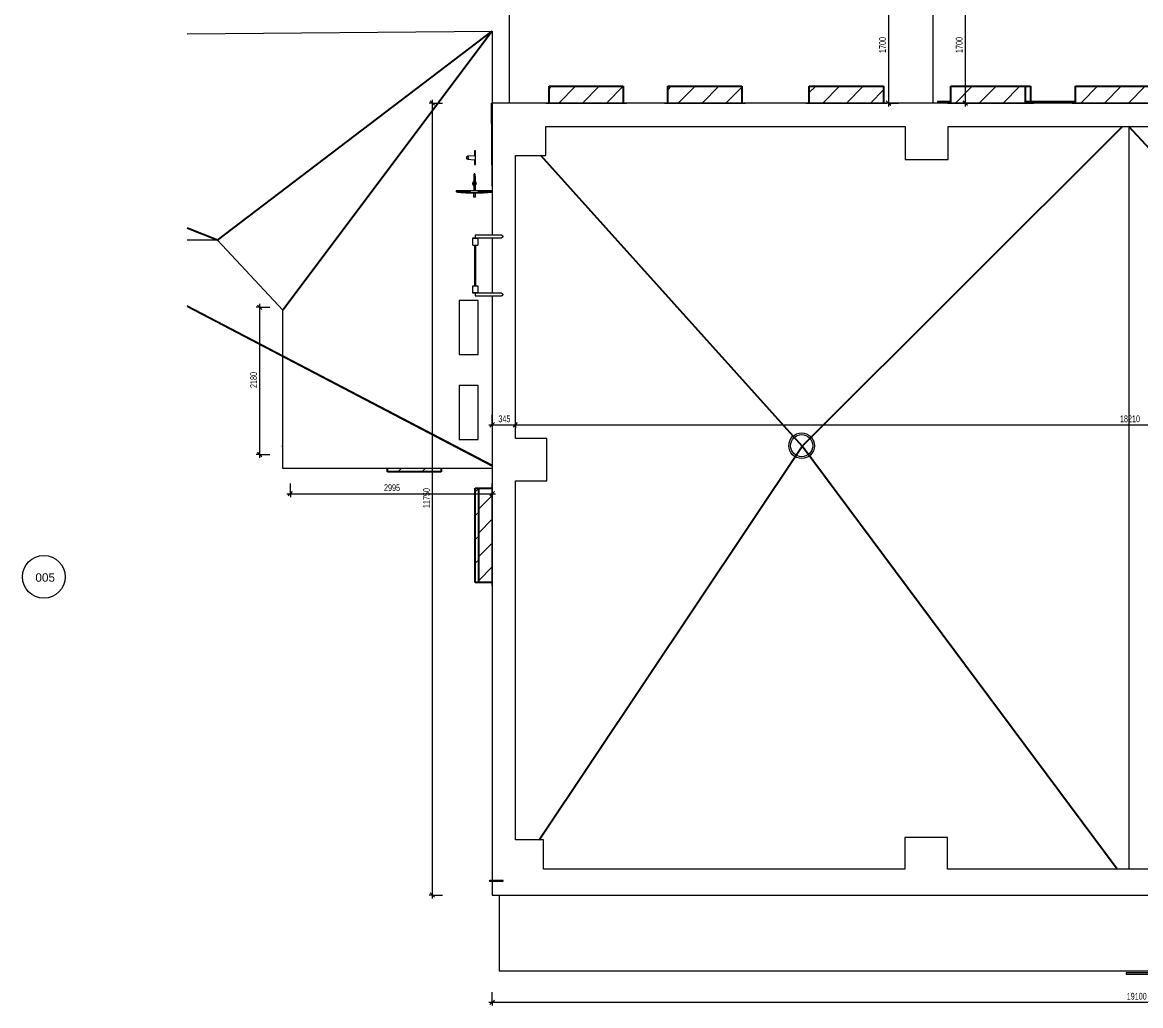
# Model space of a CAD drawing. Header units: millimetres. Extents: x 46521 to 256645, y -45352 to 20466.
# Drawn here: x 46521 to 63114, y -31867 to -17281 of the extents above; entities that cross this region are included whole.
import ezdxf

# ---------------------------------------------------------------- set-up
doc = ezdxf.new("R2010")
doc.units = ezdxf.units.MM
for name, color, linetype, lineweight in [('A-ANNO-DIMS', 211, 'Continuous', 9), ('A-ANNO-DIMS-50', 211, 'Continuous', 9), ('A-FLOR', 192, 'Continuous', 13), ('A-GLAZ', 151, 'Continuous', 13), ('A-ROOF', 132, 'Continuous', 13), ('A-WALL', 113, 'Continuous', 13), ('E-POWR-CNDT', 130, 'Continuous', 13), ('E-POWR-CNTR', 130, 'Continuous', 13), ('E-POWR-DROP', 130, 'Continuous', 13), ('G-ANNO-SYMB', 111, 'Continuous', 9), ('M-EQPM', 50, 'Continuous', 13), ('P-PIPE-CNTR', 3, 'Continuous', 13), ('P-SANR-FIXT', 6, 'Continuous', 13), ('Q-SPCQ', 91, 'Continuous', 13)]:
    doc.layers.add(name, color=color, linetype=linetype, lineweight=lineweight)
doc.styles.add('Arial', font='arial.ttf', dxfattribs={"height": 125})
doc.styles.add('Arial_2', font='arial.ttf', dxfattribs={"width": 0.7, "height": 100})
doc.dimstyles.new('Vnitřní_-_průhledné', dxfattribs={"dimscale": 304.8, "dimtxt": 102.02594, "dimasz": 0.213255, "dimexe": 0.164042, "dimexo": 0.0625, "dimgap": 0.032808, "dimtad": 1, "dimdec": 0, "dimrnd": 5, "dimzin": 0, "dimdsep": 46, "dimtxsty": 'Arial_2', "dimblk1": 'OBLIQUE', "dimblk2": 'OBLIQUE', "dimsah": 1, "dimcen": 0.09, "dimdle": 0.164042, "dimazin": 0, "dimtfac": 1, "dimtdec": 4, "dimtix": 1, "dimtmove": 0, "dimatfit": 3, "dimfxl": 0.492126, "dimfxlon": 1, "dimtvp": 1, "dimtolj": 1, "dimtzin": 0, "dimarcsym": 2})

# ---------------------------------------------------------------- blocks, each defined once
blk = doc.blocks.new('OKNO_1k_nadsvetlik - OKNO_1k_nadsvetlik_1200 x 1500-1969479-STŘECHA DEMOLICE B')
at = {"layer": 'A-GLAZ'}
for p, q in [((522, 126), (600, 126)), ((600, 126), (600, 125))]:
    blk.add_line(p, q, dxfattribs=at)
blk = doc.blocks.new('parapet_ext - parapet_ext-V5-STŘECHA DEMOLICE B')
at = {"layer": 'Q-SPCQ'}
h = blk.add_hatch(dxfattribs=at)
h.set_pattern_fill('FP_4', color=41, style=0, pattern_type=2)
h.set_pattern_definition([(45, (-60927.45, 18528.17), (-176.7767, 176.7767), [])])
h.paths.add_polyline_path([(550, 51), (550, 57), (472, 57), (472, 51), (522, 51)])
h.paths.add_polyline_path([(522, 75), (550, 75), (550, 300), (472, 300), (472, 75), (515, 75)])
at = {"layer": 'Q-SPCQ', "color": 31, "lineweight": 25}
for p, q in [((472, 300), (550, 300)), ((550, 300), (550, 75)), ((550, 57), (550, 51))]:
    blk.add_line(p, q, dxfattribs=at)
blk = doc.blocks.new('parapet_ext - parapet_ext-1802020-STŘECHA DEMOLICE B')
at = {"layer": 'Q-SPCQ'}
h = blk.add_hatch(dxfattribs=at)
h.set_pattern_fill('FP_6', color=41, style=0, pattern_type=2)
h.set_pattern_definition([(45, (-52336.74, 23649.28), (-176.7767, 176.7767), [])])
h.paths.add_polyline_path([(-345, -300), (400, -300), (400, -250), (-400, -250), (-400, -300)])
at = {"layer": 'Q-SPCQ', "color": 31, "lineweight": 25}
for p, q in [((-400, -300), (-400, -250)), ((400, -300), (-400, -300)), ((400, -250), (400, -300))]:
    blk.add_line(p, q, dxfattribs=at)
blk = doc.blocks.new('parapet_ext - parapet_ext-V6-STŘECHA DEMOLICE B')
at = {"layer": 'Q-SPCQ'}
h = blk.add_hatch(dxfattribs=at)
h.set_pattern_fill('FP_7', color=41, style=0, pattern_type=2)
h.set_pattern_definition([(135, (-24889.28, -53541.38), (-176.7767, -176.7767), [])])
h.paths.add_polyline_path([(700, -250), (-700, -250), (-700, -300), (700, -300)])
at = {"layer": 'Q-SPCQ', "color": 31, "lineweight": 25}
for p, q in [((-700, -300), (-700, -250)), ((700, -300), (-700, -300)), ((700, -250), (700, -300))]:
    blk.add_line(p, q, dxfattribs=at)
blk = doc.blocks.new('OKNO_1k_nadsvetlik - OKNO_1k_nadsvetlik_1200 x 1500-V17-STŘECHA DEMOLICE B')
at = {"layer": 'A-GLAZ'}
for p, q in [((-600, 126), (600, 126)), ((-600, 125), (-600, 126)), ((600, 126), (600, 125))]:
    blk.add_line(p, q, dxfattribs=at)
blk = doc.blocks.new('parapet_ext - parapet_ext-V23-STŘECHA DEMOLICE B')
at = {"layer": 'Q-SPCQ'}
h = blk.add_hatch(dxfattribs=at)
h.set_pattern_fill('FP_22', color=41, style=0, pattern_type=2)
h.set_pattern_definition([(45, (-62697.45, 18528.17), (-176.7767, 176.7767), [])])
h.paths.add_polyline_path([(-121, 51), (550, 51), (550, 300), (-550, 300), (-550, 51), (-499, 51)])
at = {"layer": 'Q-SPCQ', "color": 31, "lineweight": 25}
for p, q in [((-550, 51), (-550, 300)), ((-550, 300), (550, 300)), ((550, 300), (550, 51))]:
    blk.add_line(p, q, dxfattribs=at)
blk = doc.blocks.new('OKNO_2k_nadsvetlik - OKNO_2k_nadsvetlik 1500 x 1800-1972510-STŘECHA DEMOLICE B')
at = {"layer": 'A-GLAZ'}
for p, q in [((-750, -126), (-750, -125)), ((750, -126), (-750, -126)), ((750, -125), (750, -126))]:
    blk.add_line(p, q, dxfattribs=at)
blk = doc.blocks.new('parapet_ext - parapet_ext-V24-STŘECHA DEMOLICE B')
at = {"layer": 'Q-SPCQ'}
h = blk.add_hatch(dxfattribs=at)
h.set_pattern_fill('FP_24', color=41, style=0, pattern_type=2)
h.set_pattern_definition([(135, (-24889.28, -53591.38), (-176.7767, -176.7767), [])])
h.paths.add_polyline_path([(700, -101), (-700, -101), (-700, -300), (700, -300)])
at = {"layer": 'Q-SPCQ', "color": 31, "lineweight": 25}
for p, q in [((-700, -300), (-700, -101)), ((700, -101), (700, -300)), ((700, -300), (-700, -300))]:
    blk.add_line(p, q, dxfattribs=at)
blk = doc.blocks.new('Žebřík - Standardní-1244347-STŘECHA DEMOLICE B')
at = {"layer": 'Q-SPCQ', "color": 41}
for p, q in [((-450, 388), (-450, 0)), ((-431, 388), (-450, 388)), ((-412, 388), (-431, 388)), ((-412, 426), (-402, 426)), ((-412, 350), (-412, 426)), ((-412, 0), (-412, 388)), ((-402, 350), (-412, 350)), ((-402, 426), (-300, 426)), ((-402, 426), (-402, 350)), ((-300, 350), (-402, 350)), ((-300, 426), (-300, 350)), ((300, 398), (-300, 398)), ((-300, 378), (300, 378)), ((300, 426), (402, 426)), ((300, 426), (300, 350)), ((402, 350), (300, 350)), ((402, 426), (412, 426)), ((402, 350), (402, 426)), ((412, 350), (402, 350)), ((412, 426), (412, 350)), ((412, 388), (412, 0)), ((431, 388), (412, 388)), ((450, 388), (431, 388)), ((450, 0), (450, 388))]:
    blk.add_line(p, q, dxfattribs=at)
for points, knots in [([(-431, -19), (-432, -19), (-435, -19), (-438, -18), (-440, -17), (-442, -15), (-443, -14), (-444, -13), (-446, -12), (-447, -10), (-448, -8), (-448, -7), (-449, -6), (-449, -5), (-449, -4), (-450, -2), (-450, -1), (-450, 0), (-450, 0)], [0, 0, 0, 0, 0.0833333, 0.125, 0.1666667, 0.2083333, 0.2291667, 0.25, 0.2916667, 0.3333333, 0.3541667, 0.375, 0.3958333, 0.4166667, 0.4375, 0.4583333, 0.4791667, 0.5, 0.5, 0.5, 0.5]), ([(-412, 0), (-412, 0), (-412, -1), (-412, -2), (-412, -4), (-412, -5), (-413, -6), (-413, -7), (-414, -8), (-414, -10), (-415, -11), (-416, -12), (-417, -13), (-418, -14), (-419, -15), (-421, -17), (-423, -18), (-426, -19), (-429, -19), (-431, -19)], [0.5, 0.5, 0.5, 0.5, 0.5208333, 0.5416667, 0.5625, 0.5833333, 0.6041667, 0.625, 0.6458333, 0.6666667, 0.6875, 0.7083333, 0.75, 0.7708333, 0.7916667, 0.8333333, 0.875, 0.9166667, 1, 1, 1, 1]), ([(431, -19), (429, -19), (426, -19), (423, -18), (421, -17), (419, -15), (418, -14), (417, -13), (415, -12), (414, -10), (414, -8), (413, -7), (413, -6), (412, -5), (412, -4), (412, -2), (412, -1), (412, 0), (412, 0)], [0, 0, 0, 0, 0.0833333, 0.125, 0.1666667, 0.2083333, 0.2291667, 0.25, 0.2916667, 0.3333333, 0.3541667, 0.375, 0.3958333, 0.4166667, 0.4375, 0.4583333, 0.4791667, 0.5, 0.5, 0.5, 0.5]), ([(450, 0), (450, 0), (450, -1), (450, -2), (449, -4), (449, -5), (449, -6), (448, -7), (448, -8), (447, -10), (447, -11), (446, -12), (444, -13), (443, -14), (442, -15), (440, -17), (438, -18), (435, -19), (432, -19), (431, -19)], [0.5, 0.5, 0.5, 0.5, 0.5208333, 0.5416667, 0.5625, 0.5833333, 0.6041667, 0.625, 0.6458333, 0.6666667, 0.6875, 0.7083333, 0.75, 0.7708333, 0.7916667, 0.8333333, 0.875, 0.9166667, 1, 1, 1, 1])]:
    blk.add_open_spline(points, degree=3, knots=knots, dxfattribs=at)
blk = doc.blocks.new('parapet_ext - parapet_ext-V28-STŘECHA DEMOLICE B')
at = {"layer": 'Q-SPCQ'}
h = blk.add_hatch(dxfattribs=at)
h.set_pattern_fill('FP_27', color=41, style=0, pattern_type=2)
h.set_pattern_definition([(45, (-58747.45, 18528.17), (-176.7767, 176.7767), [])])
h.paths.add_polyline_path([(-329, 51), (550, 51), (550, 300), (-550, 300), (-550, 51)])
at = {"layer": 'Q-SPCQ', "color": 31, "lineweight": 25}
for p, q in [((-550, 51), (-550, 300)), ((-550, 300), (550, 300)), ((550, 300), (550, 51))]:
    blk.add_line(p, q, dxfattribs=at)
blk = doc.blocks.new('parapet_ext - parapet_ext-V29-STŘECHA DEMOLICE B')
at = {"layer": 'Q-SPCQ'}
h = blk.add_hatch(dxfattribs=at)
h.set_pattern_fill('FP_28', color=41, style=0, pattern_type=2)
h.set_pattern_definition([(45, (-56647.45, 18528.17), (-176.7767, 176.7767), [])])
h.paths.add_polyline_path([(-550, 51), (550, 51), (550, 300), (-550, 300)])
at = {"layer": 'Q-SPCQ', "color": 31, "lineweight": 25}
for p, q in [((-550, 51), (-550, 300)), ((-550, 300), (550, 300)), ((550, 300), (550, 51))]:
    blk.add_line(p, q, dxfattribs=at)
blk = doc.blocks.new('parapet_ext - parapet_ext-V30-STŘECHA DEMOLICE B')
at = {"layer": 'Q-SPCQ'}
h = blk.add_hatch(dxfattribs=at)
h.set_pattern_fill('FP_29', color=41, style=0, pattern_type=2)
h.set_pattern_definition([(45, (-54886.85, 18528.17), (-176.7767, 176.7767), [])])
h.paths.add_polyline_path([(129, 51), (550, 51), (550, 300), (-550, 300), (-550, 51), (-249, 51)])
at = {"layer": 'Q-SPCQ', "color": 31, "lineweight": 25}
for p, q in [((-550, 51), (-550, 300)), ((-550, 300), (550, 300)), ((550, 300), (550, 51))]:
    blk.add_line(p, q, dxfattribs=at)
blk = doc.blocks.new('DPS_venkovní_část_jednotka_chlazení - DPS_venkovní_část_jednotka_chlazení-1487231-STŘECHA DEMOLICE B')
at = {"layer": 'M-EQPM', "color": 41}
for p, q in [((400, 0), (-400, 0)), ((-400, 0), (-400, -280)), ((400, -280), (400, 0)), ((-400, -280), (400, -280))]:
    blk.add_line(p, q, dxfattribs=at)
blk = doc.blocks.new('DPS_antenna - DPS_antenna-1509611-STŘECHA DEMOLICE B')
at = {"layer": 'M-EQPM', "color": 41}
for p, q in [((122, 255), (112, 255)), ((112, 255), (112, -285)), ((-380, 0), (-480, 0)), ((-480, 0), (-480, -15)), ((-280, 0), (-380, 0)), ((-280, -15), (-280, 0)), ((-26, 0), (-100, 0)), ((-100, 0), (-100, -10)), ((100, 0), (26, 0)), ((100, -5), (100, 0)), ((-480, -15), (-410, -15)), ((-410, -15), (-401, -114)), ((-359, -114), (-350, -15)), ((-350, -15), (-280, -15)), ((-143, -10), (-142, -10)), ((-143, -20), (-143, -10)), ((-142, -20), (-143, -20)), ((-142, -10), (112, -10)), ((-142, -10), (-142, -20)), ((112, -20), (-142, -20)), ((28, -5), (29, -6)), ((112, -5), (28, -5)), ((29, -24), (28, -25)), ((28, -25), (112, -25)), ((29, -8), (30, -10)), ((30, -20), (29, -22)), ((143, -25), (143, -5)), ((143, -5), (203, -5)), ((203, -25), (143, -25)), ((203, -5), (203, -25)), ((112, -285), (122, -285))]:
    blk.add_line(p, q, dxfattribs=at)
at = {"layer": 'M-EQPM', "color": 41, "flags": 128}
for points in [[(132, 37), (131, 48), (130, 83), (128, 119), (126, 154), (124, 186), (121, 214), (118, 236), (115, 250), (112, 255)], [(112, 255), (115, 250), (118, 236), (121, 214), (124, 186), (126, 154), (128, 119), (130, 83), (131, 48), (132, 37)], [(122, 255), (126, 250), (129, 236), (132, 214), (135, 186), (137, 154), (139, 119), (141, 83), (142, 48), (143, 15), (143, -15)], [(143, -15), (143, 15), (142, 48), (141, 83), (139, 119), (137, 154), (135, 186), (132, 214), (129, 236), (126, 250), (122, 255)], [(112, -285), (115, -280), (118, -266), (121, -244), (124, -216), (126, -184), (128, -149), (130, -113), (131, -78), (132, -67)], [(132, -67), (131, -78), (130, -113), (128, -149), (126, -184), (124, -216), (121, -244), (118, -266), (115, -280), (112, -285)], [(143, -15), (143, -45), (142, -78), (141, -113), (139, -149), (137, -184), (135, -216), (132, -244), (129, -266), (126, -280), (122, -285)], [(122, -285), (126, -280), (129, -266), (132, -244), (135, -216), (137, -184), (139, -149), (141, -113), (142, -78), (143, -45), (143, -15)]]:
    blk.add_lwpolyline(points, dxfattribs=at)
at = {"layer": 'M-EQPM', "color": 41}
for centre, radius, start, end in [((0, -15), 30, 9.6593, 170.3407), ((-380, -114), 21.4, 180, 0), ((-380, -114), 15, 0, 180), ((-380, -114), 15, 180, 360), ((0, -15), 30, 189.6593, 350.3407)]:
    blk.add_arc(centre, radius, start, end, dxfattribs=at)
blk = doc.blocks.new('Drain_Roof_15_Inch_Diameter-Zurn-Z1715 - Load Family Type Catalog-1877394-STŘECHA DEMOLICE B')
at = {"layer": 'P-SANR-FIXT'}
for radius in [191, 165]:
    blk.add_circle((0, 0), radius, dxfattribs=at)
blk = doc.blocks.new('DIMBLOCK1-STŘECHA DEMOLICE B')
at = {"layer": 'A-ANNO-DIMS-50'}
for p, q in [((53491, -23252), (53491, -23102)), ((53836, -23252), (53836, -23102)), ((53441, -23252), (53836, -23252)), ((53491, -23252), (53491, -23302)), ((53836, -23252), (53836, -23302))]:
    blk.add_line(p, q, dxfattribs=at)
at = {"layer": 'A-ANNO-DIMS-50', "lineweight": 18}
for p, q in [((53491, -23252), (53524, -23219)), ((53836, -23252), (53869, -23219)), ((53491, -23252), (53459, -23284)), ((53836, -23252), (53804, -23284))]:
    blk.add_line(p, q, dxfattribs=at)
at = {"layer": 'A-ANNO-DIMS-50', "color": 0, "insert": (53584, -23112), "char_height": 100, "width": 192.12, "attachment_point": 1, "line_spacing_factor": 0.941778, "style": 'Arial_2'}
blk.add_mtext('345', dxfattribs=at)
blk = doc.blocks.new('_Oblique')
at = {"color": 0, "linetype": 'ByBlock', "lineweight": -2}
blk.add_line((-0.5, -0.5), (0.5, 0.5), dxfattribs=at)
blk = doc.blocks.new('DIMBLOCK2-STŘECHA DEMOLICE B')
at = {"layer": 'A-ANNO-DIMS-50'}
for p, q in [((53836, -23252), (53836, -23102)), ((72045, -23252), (72045, -23202)), ((53836, -23252), (72045, -23252)), ((53836, -23252), (53836, -23302)), ((72045, -23252), (72045, -23402))]:
    blk.add_line(p, q, dxfattribs=at)
at = {"layer": 'A-ANNO-DIMS-50', "lineweight": 18}
for p, q in [((53836, -23252), (53869, -23219)), ((72045, -23252), (72077, -23219)), ((53836, -23252), (53804, -23284)), ((72045, -23252), (72012, -23284))]:
    blk.add_line(p, q, dxfattribs=at)
at = {"layer": 'A-ANNO-DIMS-50', "color": 0, "insert": (62807, -23112), "char_height": 100, "width": 320.2, "attachment_point": 1, "line_spacing_factor": 0.941778, "style": 'Arial_2'}
blk.add_mtext('18210', dxfattribs=at)
blk = doc.blocks.new('DIMBLOCK19-STŘECHA DEMOLICE B')
at = {"layer": 'A-ANNO-DIMS-50', "lineweight": 18}
for p, q in [((59373, -16778), (59340, -16746)), ((59373, -16778), (59405, -16811)), ((59373, -18478), (59340, -18446)), ((59373, -18478), (59405, -18511))]:
    blk.add_line(p, q, dxfattribs=at)
at = {"layer": 'A-ANNO-DIMS-50'}
for p, q in [((59373, -16728), (59373, -18528)), ((59373, -16778), (59323, -16778)), ((59373, -16778), (59523, -16778)), ((59373, -18478), (59323, -18478)), ((59373, -18478), (59523, -18478))]:
    blk.add_line(p, q, dxfattribs=at)
at = {"layer": 'A-ANNO-DIMS-50', "color": 0, "insert": (59233, -17735), "char_height": 100, "width": 256.16, "attachment_point": 1, "rotation": 90, "line_spacing_factor": 0.941778, "style": 'Arial_2'}
blk.add_mtext('1700', dxfattribs=at)
blk = doc.blocks.new('Pohled - Vyplněná šipka-93341-STŘECHA DEMOLICE B')
at = {"layer": 'G-ANNO-SYMB'}
blk.add_circle((0, 0), 6.35, dxfattribs=at)
blk = doc.blocks.new('DIMBLOCK25-STŘECHA DEMOLICE B')
at = {"layer": 'A-ANNO-DIMS-50'}
for p, q in [((52606, -18478), (52556, -18478)), ((52606, -30277), (52606, -18428)), ((52606, -18478), (52756, -18478)), ((52606, -30227), (52556, -30227)), ((52606, -30227), (52756, -30227))]:
    blk.add_line(p, q, dxfattribs=at)
at = {"layer": 'A-ANNO-DIMS-50', "lineweight": 18}
for p, q in [((52606, -18478), (52573, -18446)), ((52606, -18478), (52638, -18511)), ((52606, -30227), (52573, -30194)), ((52606, -30227), (52638, -30259))]:
    blk.add_line(p, q, dxfattribs=at)
at = {"layer": 'A-ANNO-DIMS-50', "color": 0, "insert": (52466, -24486), "char_height": 100, "width": 320.2, "attachment_point": 1, "rotation": 90, "line_spacing_factor": 0.941778, "style": 'Arial_2'}
blk.add_mtext('11750', dxfattribs=at)
blk = doc.blocks.new('DIMBLOCK26-STŘECHA DEMOLICE B')
at = {"layer": 'A-ANNO-DIMS-50'}
for p, q in [((50497, -24273), (50497, -24123)), ((53491, -24273), (53491, -24123)), ((50447, -24273), (53541, -24273)), ((50497, -24273), (50497, -24323)), ((53491, -24273), (53491, -24323))]:
    blk.add_line(p, q, dxfattribs=at)
at = {"layer": 'A-ANNO-DIMS-50', "lineweight": 18}
for p, q in [((50497, -24273), (50464, -24305)), ((50497, -24273), (50529, -24240)), ((53491, -24273), (53459, -24305)), ((53491, -24273), (53524, -24240))]:
    blk.add_line(p, q, dxfattribs=at)
at = {"layer": 'A-ANNO-DIMS-50', "color": 0, "insert": (51887, -24133), "char_height": 100, "width": 256.16, "attachment_point": 1, "line_spacing_factor": 0.941778, "style": 'Arial_2'}
blk.add_mtext('2995', dxfattribs=at)
blk = doc.blocks.new('DIMBLOCK27-STŘECHA DEMOLICE B')
at = {"layer": 'A-ANNO-DIMS-50'}
for p, q in [((50041, -21508), (49991, -21508)), ((50041, -21458), (50041, -23739)), ((50041, -21508), (50191, -21508)), ((50041, -23689), (49991, -23689)), ((50041, -23689), (50191, -23689))]:
    blk.add_line(p, q, dxfattribs=at)
at = {"layer": 'A-ANNO-DIMS-50', "lineweight": 18}
for p, q in [((50041, -21508), (50009, -21475)), ((50041, -21508), (50074, -21540)), ((50041, -23689), (50009, -23657)), ((50041, -23689), (50074, -23722))]:
    blk.add_line(p, q, dxfattribs=at)
at = {"layer": 'A-ANNO-DIMS-50', "color": 0, "insert": (49901, -22705), "char_height": 100, "width": 256.16, "attachment_point": 1, "rotation": 90, "line_spacing_factor": 0.941778, "style": 'Arial_2'}
blk.add_mtext('2180', dxfattribs=at)
blk = doc.blocks.new('DIMBLOCK28-STŘECHA DEMOLICE B')
at = {"layer": 'A-ANNO-DIMS-50'}
for p, q in [((53491, -31817), (53491, -31667)), ((72590, -31817), (72590, -31667)), ((53441, -31817), (72590, -31817)), ((53491, -31817), (53491, -31867)), ((72590, -31817), (72590, -31867))]:
    blk.add_line(p, q, dxfattribs=at)
at = {"layer": 'A-ANNO-DIMS-50', "lineweight": 18}
for p, q in [((53491, -31817), (53459, -31850)), ((53491, -31817), (53524, -31785)), ((72590, -31817), (72557, -31850)), ((72590, -31817), (72622, -31785))]:
    blk.add_line(p, q, dxfattribs=at)
at = {"layer": 'A-ANNO-DIMS-50', "color": 0, "insert": (62907, -31678), "char_height": 100, "width": 320.2, "attachment_point": 1, "line_spacing_factor": 0.941778, "style": 'Arial_2'}
blk.add_mtext('19100', dxfattribs=at)
blk = doc.blocks.new('DIMBLOCK37-STŘECHA DEMOLICE B')
at = {"layer": 'A-ANNO-DIMS-50', "lineweight": 18}
for p, q in [((60511, -16778), (60478, -16746)), ((60511, -16778), (60543, -16811)), ((60511, -18478), (60478, -18446)), ((60511, -18478), (60543, -18511))]:
    blk.add_line(p, q, dxfattribs=at)
at = {"layer": 'A-ANNO-DIMS-50'}
for p, q in [((60511, -16728), (60511, -18528)), ((60511, -16778), (60361, -16778)), ((60511, -16778), (60561, -16778)), ((60511, -18478), (60461, -18478)), ((60511, -18478), (60661, -18478))]:
    blk.add_line(p, q, dxfattribs=at)
at = {"layer": 'A-ANNO-DIMS-50', "color": 0, "insert": (60371, -17735), "char_height": 100, "width": 256.16, "attachment_point": 1, "rotation": 90, "line_spacing_factor": 0.941778, "style": 'Arial_2'}
blk.add_mtext('1700', dxfattribs=at)

msp = doc.modelspace()

# ---------------------------------------------------------------- hatches: boundary and pattern name
at = {"layer": 'E-POWR-DROP'}
msp.add_hatch(color=41, dxfattribs=at).paths.add_polyline_path([(53457.3, -30019.6), (53458.6, -30019.4), (53461.6, -30017.1), (53462.1, -30013.3), (53459.8, -30010.2), (53456, -30009.7), (53453.8, -30011), (53452.3, -30014.6), (53453.8, -30018.1), (53456, -30019.4)])
at = {"layer": 'Q-SPCQ'}
h = msp.add_hatch(dxfattribs=at)
h.set_pattern_fill('FP_23', color=41, style=0, pattern_type=2)
h.set_pattern_definition([(45, (0, 0), (-176.7767, 176.7767), [])])
h.paths.add_polyline_path([(60686.3, -18477.2), (61399.5, -18477.2), (61399.5, -18228.2), (60299.5, -18228.2), (60299.5, -18477.2), (60308.2, -18477.2)])

# ---------------------------------------------------------------- linework, layer by layer
at = {"layer": 'A-FLOR'}
for p, q in [((53596.4, -30226.6), (53596.4, -31351.6)), ((53596.4, -31351.6), (66296.4, -31351.6))]:
    msp.add_line(p, q, dxfattribs=at)
at = {"layer": 'A-ROOF', "color": 41}
for p, q in [((53746.7, -18478.2), (53746.7, -16778.2)), ((60032.4, -16778.2), (60032.4, -18478.2)), ((48967, -17450.4), (53491.4, -17410.9)), ((53491.4, -17410.9), (53491.4, -19780.4)), ((71465.3, -18478.2), (53491.4, -18478.2)), ((54290.1, -19253.9), (54290.1, -18823.2)), ((54290.1, -18823.2), (59617.6, -18823.2)), ((59617.6, -18823.2), (59617.6, -19313.9)), ((60257.6, -19313.9), (60257.6, -18823.2)), ((60257.6, -18823.2), (65580.8, -18823.2)), ((53836.4, -23454.2), (53836.4, -19253.9)), ((53836.4, -19253.9), (54290.1, -19253.9)), ((59617.6, -19313.9), (60257.6, -19313.9)), ((53491.4, -19794.9), (53491.4, -20438.1)), ((53491.4, -20476.2), (53491.4, -21299.4)), ((53491.4, -21337.5), (53491.4, -30009.7)), ((54305.1, -23454.2), (53836.4, -23454.2)), ((54305.1, -24083.9), (54305.1, -23454.2)), ((53836.4, -29409.9), (53836.4, -24083.9)), ((53836.4, -24083.9), (54305.1, -24083.9)), ((54251.5, -29409.9), (53836.4, -29409.9)), ((54251.5, -29841.6), (54251.5, -29409.9)), ((60250.1, -29372.4), (59613.9, -29372.4)), ((59613.9, -29372.4), (59613.9, -29841.6)), ((60250.1, -29841.6), (60250.1, -29372.4)), ((59613.9, -29841.6), (54251.5, -29841.6)), ((65632.9, -29841.6), (60250.1, -29841.6)), ((53491.4, -30019.4), (53491.4, -30226.6)), ((53491.4, -30226.6), (71944.6, -30226.6))]:
    msp.add_line(p, q, dxfattribs=at)
at = {"layer": 'A-ROOF', "lineweight": 25}
for p, q in [((49415.6, -20509.6), (53491.4, -17410.9)), ((53491.4, -17410.9), (50386.7, -21551)), ((62845.3, -18823.2), (58090.4, -23569.8)), ((68328, -24686.9), (62940.5, -18823.2)), ((58090.4, -23569.8), (54213.7, -19253.9)), ((49415.6, -20509.6), (48967, -20334.9)), ((54186.9, -29409.9), (58090.4, -23569.8)), ((62765.3, -29841.6), (58090.4, -23569.8))]:
    msp.add_line(p, q, dxfattribs=at)
at = {"layer": 'A-ROOF'}
for p, q in [((62940.5, -18823.2), (62940.5, -18823.2)), ((62940.5, -18823.2), (62940.5, -29841.6)), ((49415.6, -20509.6), (48967, -20509.6)), ((50386.7, -21551), (49415.6, -20509.6)), ((50386.7, -22227.8), (50386.7, -21551)), ((50386.7, -23899.3), (50386.7, -22239)), ((53491.4, -23899.3), (50386.7, -23899.3))]:
    msp.add_line(p, q, dxfattribs=at)
at = {"layer": 'A-WALL'}
for p, q in [((53479.9, -18478.2), (53491.4, -18478.2)), ((53491.4, -19704.6), (53479.9, -18478.2))]:
    msp.add_line(p, q, dxfattribs=at)
at = {"layer": 'E-POWR-CNDT'}
for p, q in [((60299.5, -18453.6), (60100.6, -18453.6)), ((60100.6, -18453.6), (60100.6, -18471.5)), ((60100.6, -18471.5), (60299.5, -18471.5)), ((62147.4, -18453.6), (61399.5, -18453.6)), ((61399.5, -18471.5), (62147.4, -18471.5)), ((66260.6, -31380.3), (62900.4, -31380.3)), ((62900.4, -31380.3), (62900.4, -31398.2)), ((62900.4, -31398.2), (66260.6, -31398.2))]:
    msp.add_line(p, q, dxfattribs=at)
at = {"layer": 'E-POWR-CNDT', "color": 41}
for p, q in [((53491.4, -23851.9), (48967, -21485.1)), ((48967, -21496.4), (53491.4, -23863.2)), ((53509.8, -30009.6), (53477.3, -30009.6)), ((53477.3, -30019.6), (53509.8, -30019.6)), ((53657.3, -30009.6), (53509.8, -30009.6)), ((53509.8, -30019.6), (53657.3, -30019.6)), ((53657.3, -30019.6), (53657.3, -30009.6))]:
    msp.add_line(p, q, dxfattribs=at)
at = {"layer": 'E-POWR-CNDT', "color": 41, "flags": 128}
for points in [[(53477.3, -30009.6), (53476.5, -30009.6), (53475.7, -30009.6), (53474.9, -30009.6), (53474.1, -30009.6), (53473.3, -30009.6), (53472.6, -30009.6), (53471.8, -30009.6), (53471, -30009.6), (53470.3, -30009.6), (53469.5, -30009.6), (53468.8, -30009.6), (53468.1, -30009.6), (53467.4, -30009.6), (53466.7, -30009.6), (53466, -30009.6), (53465.4, -30009.6), (53464.7, -30009.6), (53464.1, -30009.6), (53463.5, -30009.6), (53463, -30009.6), (53462.4, -30009.6), (53461.9, -30009.6), (53461.4, -30009.6), (53460.9, -30009.6), (53460.5, -30009.6), (53460.1, -30009.6), (53459.7, -30009.6), (53459.3, -30009.6), (53459, -30009.6), (53458.7, -30009.6), (53458.4, -30009.6), (53458.1, -30009.6), (53457.9, -30009.6), (53457.8, -30009.6)], [(53458.6, -30019.6), (53458.9, -30019.6), (53459.2, -30019.6), (53459.6, -30019.6), (53460, -30019.6), (53460.4, -30019.6), (53460.8, -30019.6), (53461.3, -30019.6), (53461.8, -30019.6), (53462.3, -30019.6), (53462.8, -30019.6), (53463.4, -30019.6), (53464, -30019.6), (53464.6, -30019.6), (53465.2, -30019.6), (53465.8, -30019.6), (53466.5, -30019.6), (53467.2, -30019.6), (53467.9, -30019.6), (53468.6, -30019.6), (53469.3, -30019.6), (53470.1, -30019.6), (53470.8, -30019.6), (53471.6, -30019.6), (53472.3, -30019.6), (53473.1, -30019.6), (53473.9, -30019.6), (53474.7, -30019.6), (53475.5, -30019.6), (53476.3, -30019.6), (53477.1, -30019.6), (53477.3, -30019.6)]]:
    msp.add_lwpolyline(points, dxfattribs=at)
at = {"layer": 'E-POWR-CNTR', "color": 41}
for p, q in [((53447.3, -30014.6), (53452.3, -30014.6)), ((53457.3, -30009.6), (53457.3, -30004.6)), ((53457.3, -30024.6), (53457.3, -30019.6))]:
    msp.add_line(p, q, dxfattribs=at)
at = {"layer": 'P-PIPE-CNTR', "color": 41}
msp.add_line((50372.8, -23564.8), (50386.7, -23564.8), dxfattribs=at)
at = {"layer": 'Q-SPCQ', "color": 31, "lineweight": 25}
for p, q in [((60299.5, -18477.2), (60299.5, -18228.2)), ((60299.5, -18228.2), (61399.5, -18228.2)), ((61399.5, -18228.2), (61399.5, -18477.2))]:
    msp.add_line(p, q, dxfattribs=at)

# ---------------------------------------------------------------- block references
at = {"layer": 'A-GLAZ'}
for name, p in [('OKNO_1k_nadsvetlik - OKNO_1k_nadsvetlik_1200 x 1500-V17-STŘECHA DEMOLICE B', (54886.9, -18603.2)), ('OKNO_1k_nadsvetlik - OKNO_1k_nadsvetlik_1200 x 1500-V17-STŘECHA DEMOLICE B', (56647.4, -18603.2)), ('OKNO_1k_nadsvetlik - OKNO_1k_nadsvetlik_1200 x 1500-V17-STŘECHA DEMOLICE B', (58747.4, -18603.2)), ('OKNO_1k_nadsvetlik - OKNO_1k_nadsvetlik_1200 x 1500-V17-STŘECHA DEMOLICE B', (60849.5, -18603.2)), ('OKNO_1k_nadsvetlik - OKNO_1k_nadsvetlik_1200 x 1500-1969479-STŘECHA DEMOLICE B', (60927.4, -18603.2)), ('OKNO_1k_nadsvetlik - OKNO_1k_nadsvetlik_1200 x 1500-V17-STŘECHA DEMOLICE B', (62697.4, -18603.2))]:
    msp.add_blockref(name, p, dxfattribs=at)
at = {"layer": 'A-GLAZ', "rotation": 269.9999999999999}
msp.add_blockref('OKNO_2k_nadsvetlik - OKNO_2k_nadsvetlik 1500 x 1800-1972510-STŘECHA DEMOLICE B', (53616.4, -24889.3), dxfattribs=at)
at = {"layer": 'G-ANNO-SYMB', "xscale": 49.99999999999998, "yscale": 49.99999999999998, "zscale": 49.99999999999998}
msp.add_blockref('Pohled - Vyplněná šipka-93341-STŘECHA DEMOLICE B', (46838.3, -25506.2), dxfattribs=at)
at = {"layer": 'M-EQPM', "color": 41, "rotation": 269.9999999999997}
for name, p in [('DPS_antenna - DPS_antenna-1509611-STŘECHA DEMOLICE B', (53243.4, -19668.8)), ('DPS_venkovní_část_jednotka_chlazení - DPS_venkovní_část_jednotka_chlazení-1487231-STŘECHA DEMOLICE B', (53283.4, -21806.6)), ('DPS_venkovní_část_jednotka_chlazení - DPS_venkovní_část_jednotka_chlazení-1487231-STŘECHA DEMOLICE B', (53283.4, -23066.6))]:
    msp.add_blockref(name, p, dxfattribs=at)
at = {"layer": 'P-SANR-FIXT'}
msp.add_blockref('Drain_Roof_15_Inch_Diameter-Zurn-Z1715 - Load Family Type Catalog-1877394-STŘECHA DEMOLICE B', (58083.4, -23560.6), dxfattribs=at)
at = {"layer": 'Q-SPCQ', "color": 31, "lineweight": 25}
for name, p in [('parapet_ext - parapet_ext-V30-STŘECHA DEMOLICE B', (54886.9, -18528.2)), ('parapet_ext - parapet_ext-V29-STŘECHA DEMOLICE B', (56647.4, -18528.2)), ('parapet_ext - parapet_ext-V28-STŘECHA DEMOLICE B', (58747.4, -18528.2)), ('parapet_ext - parapet_ext-V5-STŘECHA DEMOLICE B', (60927.4, -18528.2)), ('parapet_ext - parapet_ext-V23-STŘECHA DEMOLICE B', (62697.4, -18528.2)), ('parapet_ext - parapet_ext-1802020-STŘECHA DEMOLICE B', (52336.7, -23649.3))]:
    msp.add_blockref(name, p, dxfattribs=at)
at = {"layer": 'Q-SPCQ', "color": 41, "rotation": 89.9999999999999}
msp.add_blockref('Žebřík - Standardní-1244347-STŘECHA DEMOLICE B', (53629.1, -20887.8), dxfattribs=at)
at = {"layer": 'Q-SPCQ', "color": 31, "lineweight": 25, "rotation": 269.9999999999999}
for name, p in [('parapet_ext - parapet_ext-V6-STŘECHA DEMOLICE B', (53541.4, -24889.3)), ('parapet_ext - parapet_ext-V24-STŘECHA DEMOLICE B', (53591.4, -24889.3))]:
    msp.add_blockref(name, p, dxfattribs=at)

# ---------------------------------------------------------------- dimensions: what is measured, and where the dimension line sits
at = {"layer": 'A-ANNO-DIMS'}
for base, p1, p2, override, picture, middle in [((59372.9, -18478.2), (59522.9, -16778.2), (59522.9, -18478.2), {"dimpost": '<>', "dimfxl": 1700}, 'DIMBLOCK19-STŘECHA DEMOLICE B', (59311.8, -17628.2)), ((60510.9, -18478.2), (60360.9, -16778.2), (60660.9, -18478.2), {"dimpost": '<>', "dimfxl": 1726.26765}, 'DIMBLOCK37-STŘECHA DEMOLICE B', (60449.9, -17628.2)), ((52605.8, -18478.2), (52755.8, -30226.6), (52755.8, -18478.2), {"dimpost": '<>', "dimfxl": 11748.39348}, 'DIMBLOCK25-STŘECHA DEMOLICE B', (52544.7, -24352.4)), ((50041.1, -23689.3), (50191.1, -21507.7), (50191.1, -23689.3), {"dimpost": '<>', "dimfxl": 2181.614884}, 'DIMBLOCK27-STŘECHA DEMOLICE B', (49980, -22598.5))]:
    dim = msp.add_linear_dim(base=base, p1=p1, p2=p2, angle=90, dimstyle='Vnitřní_-_průhledné', override=override, dxfattribs=at)
    dim.commit()
    dim.dimension.update_dxf_attribs({"geometry": picture, "text_midpoint": middle})
for base, p1, p2, override, picture, middle in [((53836.4, -23251.8), (53491.4, -23101.8), (53836.4, -23101.8), {"dimpost": '<>', "dimfxl": 345}, 'DIMBLOCK1-STŘECHA DEMOLICE B', (53663.9, -23190.7)), ((72044.6, -23251.8), (53836.4, -23101.8), (72044.6, -23401.8), {"dimpost": '<>', "dimfxl": 18210.719301}, 'DIMBLOCK2-STŘECHA DEMOLICE B', (62940.5, -23190.8)), ((53491.4, -24272.6), (50496.7, -24122.6), (53491.4, -24122.6), {"dimpost": '<>', "dimfxl": 2994.641142}, 'DIMBLOCK26-STŘECHA DEMOLICE B', (51994.1, -24211.6)), ((72589.6, -31817.3), (53491.4, -31667.3), (72589.6, -31667.3), {"dimpost": '<>', "dimfxl": 19098.248061}, 'DIMBLOCK28-STŘECHA DEMOLICE B', (63040.5, -31756.3))]:
    dim = msp.add_linear_dim(base=base, p1=p1, p2=p2, dimstyle='Vnitřní_-_průhledné', override=override, dxfattribs=at)
    dim.commit()
    dim.dimension.update_dxf_attribs({"geometry": picture, "text_midpoint": middle})

# ---------------------------------------------------------------- next in the draw order: texts
at = {"layer": 'G-ANNO-SYMB', "insert": (46713.9, -25453.4), "char_height": 125, "width": 348.734, "attachment_point": 1, "style": 'Arial', "bg_fill": 3, "box_fill_scale": 1.25, "bg_fill_color": 256, "bg_fill_true_color": 13158600, "bg_fill_transparency": 0}
msp.add_mtext('108', dxfattribs=at)

# ---------------------------------------------------------------- next in the draw order: block references
at = {"layer": 'G-ANNO-SYMB', "xscale": 49.99999999999998, "yscale": 49.99999999999998, "zscale": 49.99999999999998}
msp.add_blockref('Pohled - Vyplněná šipka-93341-STŘECHA DEMOLICE B', (46838.3, -25506.2), dxfattribs=at)

# ---------------------------------------------------------------- next in the draw order: texts
at = {"layer": 'G-ANNO-SYMB', "insert": (46713.9, -25453.4), "char_height": 125, "width": 348.734, "attachment_point": 1, "style": 'Arial', "bg_fill": 3, "box_fill_scale": 1.25, "bg_fill_color": 256, "bg_fill_true_color": 13158600, "bg_fill_transparency": 0}
msp.add_mtext('116', dxfattribs=at)

# ---------------------------------------------------------------- next in the draw order: block references
at = {"layer": 'G-ANNO-SYMB', "xscale": 49.99999999999998, "yscale": 49.99999999999998, "zscale": 49.99999999999998}
msp.add_blockref('Pohled - Vyplněná šipka-93341-STŘECHA DEMOLICE B', (46838.3, -25506.2), dxfattribs=at)

# ---------------------------------------------------------------- next in the draw order: texts
at = {"layer": 'G-ANNO-SYMB', "insert": (46713.9, -25453.4), "char_height": 125, "width": 348.734, "attachment_point": 1, "style": 'Arial', "bg_fill": 3, "box_fill_scale": 1.25, "bg_fill_color": 256, "bg_fill_true_color": 13158600, "bg_fill_transparency": 0}
msp.add_mtext('005', dxfattribs=at)

doc.saveas('drawing.dxf')
